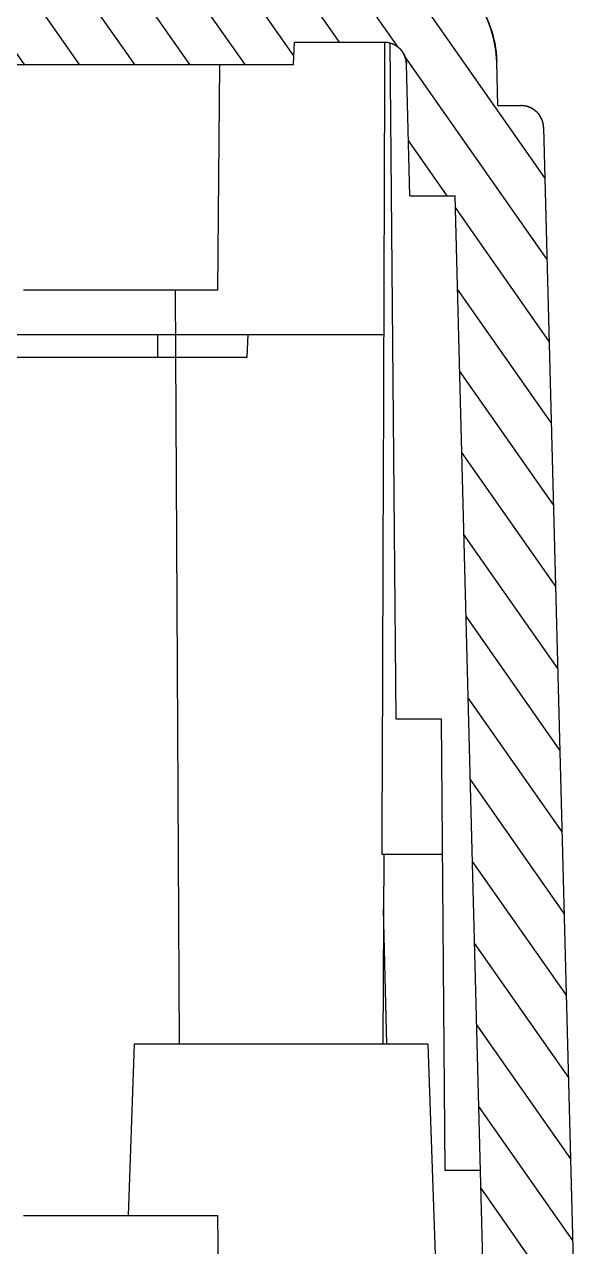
# Model space of a CAD drawing. Header units: millimetres. Extents: x 15 to 334, y 2 to 223.
# Drawn here: x 126.99 to 139.17, y 121.96 to 149.04 of the extents above; entities that cross this region are included whole.
import ezdxf

# ---------------------------------------------------------------- set-up
doc = ezdxf.new("R2010")
doc.units = ezdxf.units.MM
doc.layers.add('SLD-0', color=179, linetype='Continuous')

msp = doc.modelspace()

# ---------------------------------------------------------------- hatches: boundary and pattern name
at = {"linetype": 'Continuous'}
h = msp.add_hatch(dxfattribs=at)
h.set_pattern_fill('ANSI31', color=2, scale=0.31496, angle=80, style=0)
edge = h.paths.add_edge_path(flags=0)
edge.add_line((57.17, 120.648), (57.854, 146.753))
edge.add_spline(control_points=[(57.854, 146.753), (57.861, 147.039), (58.067, 147.239), (58.354, 147.239)], knot_values=[0, 0, 0, 0, 1, 1, 1, 1], weights=[1, 0.810868, 0.810868, 1], degree=3, periodic=0)
edge.add_line((58.354, 147.239), (58.867, 147.239))
edge.add_line((58.867, 147.239), (58.892, 148.213))
edge.add_spline(control_points=[(58.892, 148.213), (58.93, 149.647), (59.957, 150.648), (61.391, 150.648)], knot_values=[0, 0, 0, 0, 1, 1, 1, 1], weights=[1, 0.810868, 0.810868, 1], degree=3, periodic=0)
edge.add_line((61.391, 150.648), (64.391, 150.648))
edge.add_line((64.391, 150.648), (64.418, 150.148))
edge.add_line((64.418, 150.148), (131.923, 150.148))
edge.add_line((131.923, 150.148), (131.949, 150.648))
edge.add_line((131.949, 150.648), (134.949, 150.648))
edge.add_spline(control_points=[(134.949, 150.648), (136.383, 150.648), (137.41, 149.647), (137.448, 148.213)], knot_values=[0, 0, 0, 0, 1, 1, 1, 1], weights=[1, 0.810868, 0.810868, 1], degree=3, periodic=0)
edge.add_line((137.448, 148.213), (137.473, 147.239))
edge.add_line((137.473, 147.239), (137.987, 147.239))
edge.add_spline(control_points=[(137.987, 147.239), (138.274, 147.239), (138.479, 147.039), (138.487, 146.753)], knot_values=[0, 0, 0, 0, 1, 1, 1, 1], weights=[1, 0.810868, 0.810868, 1], degree=3, periodic=0)
edge.add_line((138.487, 146.753), (139.17, 120.648))
edge.add_line((139.17, 120.648), (138.369, 120.648))
edge.add_line((138.369, 120.648), (138.3, 118.648))
edge.add_line((138.3, 118.648), (137.222, 118.648))
edge.add_line((137.222, 118.648), (136.525, 145.239))
edge.add_line((136.525, 145.239), (135.525, 145.239))
edge.add_line((135.525, 145.239), (135.449, 148.161))
edge.add_spline(control_points=[(135.449, 148.161), (135.441, 148.448), (135.236, 148.648), (134.949, 148.648)], knot_values=[0, 0, 0, 0, 1, 1, 1, 1], weights=[1, 0.810868, 0.810868, 1], degree=3, periodic=0)
edge.add_line((134.949, 148.648), (132.975, 148.648))
edge.add_line((132.975, 148.648), (132.949, 148.148))
edge.add_line((132.949, 148.148), (63.391, 148.148))
edge.add_line((63.391, 148.148), (63.365, 148.648))
edge.add_line((63.365, 148.648), (61.391, 148.648))
edge.add_spline(control_points=[(61.391, 148.648), (61.105, 148.648), (60.899, 148.448), (60.892, 148.161)], knot_values=[0, 0, 0, 0, 1, 1, 1, 1], weights=[1, 0.810868, 0.810868, 1], degree=3, periodic=0)
edge.add_line((60.892, 148.161), (60.815, 145.239))
edge.add_line((60.815, 145.239), (59.815, 145.239))
edge.add_line((59.815, 145.239), (59.118, 118.648))
edge.add_line((59.118, 118.648), (58.041, 118.648))
edge.add_line((58.041, 118.648), (57.971, 120.648))
edge.add_line((57.971, 120.648), (57.17, 120.648))

# ---------------------------------------------------------------- linework, layer by layer
at = {"layer": 'SLD-0'}
for p, q in [((132.949, 148.148), (132.975, 148.648)), ((132.975, 148.648), (134.949, 148.648)), ((63.391, 148.148), (132.949, 148.148)), ((135.525, 145.239), (135.449, 148.161)), ((137.473, 147.239), (137.448, 148.213)), ((137.473, 147.239), (137.987, 147.239)), ((139.17, 120.648), (138.487, 146.753)), ((135.525, 145.239), (136.525, 145.239)), ((137.222, 118.648), (136.525, 145.239))]:
    msp.add_line(p, q, dxfattribs=at)
at = {"layer": 'SLD-0', "color": 179, "linetype": 'Continuous'}
for p, q in [((132.949, 148.148), (132.975, 148.648)), ((132.949, 148.148), (132.975, 148.648)), ((132.975, 148.648), (134.949, 148.648)), ((132.975, 148.648), (134.949, 148.648)), ((135.222, 133.648), (135.091, 148.627)), ((63.391, 148.148), (132.949, 148.148)), ((63.391, 148.148), (132.949, 148.148)), ((131.314, 148.148), (131.27, 143.148)), ((135.525, 145.239), (135.449, 148.161)), ((135.525, 145.239), (135.449, 148.161)), ((137.473, 147.239), (137.448, 148.213)), ((137.473, 147.239), (137.448, 148.213)), ((137.473, 147.239), (137.987, 147.239)), ((137.473, 147.239), (137.987, 147.239)), ((139.17, 120.648), (138.487, 146.753)), ((139.17, 120.648), (138.487, 146.753)), ((135.525, 145.239), (136.525, 145.239)), ((135.525, 145.239), (136.525, 145.239)), ((137.222, 118.648), (136.525, 145.239)), ((137.222, 118.648), (136.525, 145.239)), ((131.27, 143.148), (126.97, 143.148)), ((130.328, 143.148), (130.416, 126.448)), ((61.391, 142.165), (134.949, 142.165)), ((129.949, 141.665), (129.949, 142.165)), ((131.923, 141.665), (131.949, 142.165)), ((131.923, 141.665), (131.949, 142.165)), ((131.949, 142.165), (134.949, 142.165)), ((64.418, 141.665), (131.923, 141.665)), ((64.418, 141.665), (131.923, 141.665)), ((136.222, 133.648), (135.222, 133.648)), ((136.309, 123.648), (136.222, 133.648)), ((136.248, 130.648), (134.911, 130.648)), ((134.946, 130.648), (134.924, 126.448)), ((135.018, 126.448), (134.94, 129.437)), ((129.42, 126.448), (129.287, 122.648)), ((135.92, 126.448), (129.42, 126.448)), ((135.92, 126.448), (136.14, 120.148)), ((137.091, 123.648), (136.309, 123.648)), ((126.97, 122.648), (131.27, 122.648)), ((131.27, 122.648), (131.314, 117.648))]:
    msp.add_line(p, q, dxfattribs=at)
for centre, radius in [((134.949, 148.148), 2.5), ((134.949, 148.148), 0.5), ((137.987, 146.739), 0.5)]:
    msp.add_arc(centre, radius, 1.5, 90, dxfattribs=at)
msp.add_ellipse((132.67, 303.546), major_axis=(0, 364.561), ratio=0.006982, start_param=4.218263, end_param=4.273489, dxfattribs=at)
at = {"layer": 'SLD-0'}
for points in [[(134.949, 150.648), (136.383, 150.648), (137.41, 149.647), (137.448, 148.213)], [(134.949, 148.648), (135.236, 148.648), (135.441, 148.448), (135.449, 148.161)], [(138.487, 146.753), (138.479, 147.039), (138.274, 147.239), (137.987, 147.239)]]:
    msp.add_rational_spline(points, [1, 0.8108679623, 0.8108679623, 1], degree=3, dxfattribs=at)
at = {"layer": 'SLD-0', "color": 179, "linetype": 'Continuous'}
for points, knots in [([(134.949, 150.648), (134.958, 150.648), (134.976, 150.648), (135.004, 150.647), (135.031, 150.647), (135.059, 150.645), (135.087, 150.644), (135.114, 150.642), (135.142, 150.64), (135.17, 150.638), (135.199, 150.635), (135.227, 150.632), (135.255, 150.629), (135.283, 150.625), (135.312, 150.621), (135.34, 150.617), (135.369, 150.612), (135.397, 150.607), (135.426, 150.602), (135.455, 150.596), (135.483, 150.59), (135.512, 150.584), (135.541, 150.577), (135.569, 150.57), (135.598, 150.562), (135.627, 150.554), (135.656, 150.546), (135.684, 150.537), (135.713, 150.528), (135.742, 150.519), (135.77, 150.509), (135.799, 150.499), (135.827, 150.488), (135.856, 150.478), (135.884, 150.466), (135.912, 150.455), (135.941, 150.443), (135.969, 150.43), (135.997, 150.418), (136.025, 150.404), (136.053, 150.391), (136.08, 150.377), (136.108, 150.363), (136.136, 150.348), (136.163, 150.333), (136.19, 150.318), (136.217, 150.302), (136.244, 150.286), (136.271, 150.27), (136.297, 150.253), (136.324, 150.236), (136.35, 150.218), (136.376, 150.201), (136.402, 150.182), (136.427, 150.164), (136.453, 150.145), (136.478, 150.126), (136.503, 150.106), (136.527, 150.086), (136.552, 150.066), (136.576, 150.046), (136.6, 150.025), (136.624, 150.004), (136.647, 149.982), (136.67, 149.961), (136.693, 149.939), (136.716, 149.916), (136.738, 149.894), (136.76, 149.871), (136.782, 149.848), (136.803, 149.824), (136.825, 149.801), (136.845, 149.777), (136.866, 149.753), (136.886, 149.728), (136.906, 149.704), (136.925, 149.679), (136.945, 149.654), (136.963, 149.628), (136.982, 149.603), (137, 149.577), (137.018, 149.551), (137.035, 149.525), (137.053, 149.499), (137.069, 149.472), (137.086, 149.446), (137.102, 149.419), (137.117, 149.392), (137.133, 149.365), (137.148, 149.337), (137.162, 149.31), (137.177, 149.283), (137.19, 149.255), (137.204, 149.227), (137.217, 149.199), (137.23, 149.172), (137.242, 149.144), (137.254, 149.115), (137.266, 149.087), (137.277, 149.059), (137.288, 149.031), (137.298, 149.002), (137.308, 148.974), (137.318, 148.946), (137.328, 148.917), (137.337, 148.889), (137.345, 148.86), (137.354, 148.832), (137.361, 148.803), (137.369, 148.775), (137.376, 148.746), (137.383, 148.718), (137.39, 148.689), (137.396, 148.661), (137.401, 148.632), (137.407, 148.604), (137.412, 148.575), (137.417, 148.547), (137.421, 148.519), (137.425, 148.491), (137.429, 148.463), (137.432, 148.435), (137.435, 148.407), (137.438, 148.379), (137.441, 148.351), (137.443, 148.323), (137.444, 148.296), (137.446, 148.268), (137.447, 148.241), (137.448, 148.222), (137.448, 148.213)], [0, 0, 0, 0, 0.027318, 0.054755, 0.082312, 0.109987, 0.137779, 0.165687, 0.193711, 0.221849, 0.2501, 0.278463, 0.306937, 0.33552, 0.364212, 0.393011, 0.421915, 0.450925, 0.480037, 0.50925, 0.538564, 0.567976, 0.597485, 0.62709, 0.656789, 0.68658, 0.716461, 0.746431, 0.776488, 0.80663, 0.836856, 0.867163, 0.897549, 0.928013, 0.958553, 0.989166, 1.019852, 1.050606, 1.081428, 1.112316, 1.143266, 1.174278, 1.205348, 1.236475, 1.267656, 1.298889, 1.330171, 1.361501, 1.392876, 1.424294, 1.455751, 1.487247, 1.518777, 1.550341, 1.581935, 1.613557, 1.645205, 1.676875, 1.708566, 1.740274, 1.771998, 1.803735, 1.835482, 1.867237, 1.898996, 1.930759, 1.962521, 1.994281, 2.026035, 2.057782, 2.089519, 2.121243, 2.152952, 2.184642, 2.216313, 2.24796, 2.279582, 2.311176, 2.34274, 2.374271, 2.405766, 2.437224, 2.468641, 2.500016, 2.531346, 2.562629, 2.593862, 2.625043, 2.65617, 2.68724, 2.718251, 2.749202, 2.780089, 2.810911, 2.841666, 2.872351, 2.902964, 2.933504, 2.963968, 2.994355, 3.024662, 3.054887, 3.08503, 3.115087, 3.145057, 3.174938, 3.204729, 3.234427, 3.264032, 3.293541, 3.322954, 3.352267, 3.381481, 3.410593, 3.439602, 3.468507, 3.497305, 3.525997, 3.554581, 3.583054, 3.611417, 3.639668, 3.667806, 3.69583, 3.723739, 3.751531, 3.779206, 3.806762, 3.8342, 3.861517, 3.861517, 3.861517, 3.861517]), ([(134.949, 148.648), (134.951, 148.648), (134.954, 148.648), (134.96, 148.648), (134.965, 148.648), (134.971, 148.647), (134.976, 148.647), (134.982, 148.647), (134.988, 148.646), (134.993, 148.646), (134.999, 148.645), (135.004, 148.645), (135.01, 148.644), (135.016, 148.643), (135.021, 148.643), (135.027, 148.642), (135.033, 148.641), (135.039, 148.64), (135.044, 148.639), (135.05, 148.638), (135.056, 148.636), (135.061, 148.635), (135.067, 148.634), (135.073, 148.632), (135.079, 148.631), (135.084, 148.629), (135.09, 148.627), (135.096, 148.626), (135.102, 148.624), (135.107, 148.622), (135.113, 148.62), (135.119, 148.618), (135.124, 148.616), (135.13, 148.614), (135.136, 148.612), (135.142, 148.609), (135.147, 148.607), (135.153, 148.604), (135.158, 148.602), (135.164, 148.599), (135.17, 148.596), (135.175, 148.594), (135.181, 148.591), (135.186, 148.588), (135.192, 148.585), (135.197, 148.582), (135.202, 148.579), (135.208, 148.576), (135.213, 148.572), (135.219, 148.569), (135.224, 148.565), (135.229, 148.562), (135.234, 148.558), (135.239, 148.555), (135.245, 148.551), (135.25, 148.547), (135.255, 148.543), (135.26, 148.54), (135.265, 148.536), (135.269, 148.532), (135.274, 148.527), (135.279, 148.523), (135.284, 148.519), (135.288, 148.515), (135.293, 148.51), (135.298, 148.506), (135.302, 148.502), (135.307, 148.497), (135.311, 148.492), (135.315, 148.488), (135.32, 148.483), (135.324, 148.478), (135.328, 148.474), (135.332, 148.469), (135.336, 148.464), (135.34, 148.459), (135.344, 148.454), (135.348, 148.449), (135.352, 148.444), (135.355, 148.439), (135.359, 148.434), (135.363, 148.428), (135.366, 148.423), (135.37, 148.418), (135.373, 148.413), (135.376, 148.407), (135.379, 148.402), (135.383, 148.397), (135.386, 148.391), (135.389, 148.386), (135.392, 148.38), (135.394, 148.375), (135.397, 148.369), (135.4, 148.364), (135.402, 148.358), (135.405, 148.353), (135.407, 148.347), (135.41, 148.341), (135.412, 148.336), (135.414, 148.33), (135.417, 148.324), (135.419, 148.319), (135.421, 148.313), (135.423, 148.307), (135.425, 148.302), (135.426, 148.296), (135.428, 148.29), (135.43, 148.285), (135.431, 148.279), (135.433, 148.273), (135.434, 148.267), (135.436, 148.262), (135.437, 148.256), (135.438, 148.25), (135.439, 148.245), (135.44, 148.239), (135.441, 148.233), (135.442, 148.228), (135.443, 148.222), (135.444, 148.216), (135.445, 148.211), (135.446, 148.205), (135.446, 148.2), (135.447, 148.194), (135.447, 148.188), (135.448, 148.183), (135.448, 148.177), (135.448, 148.172), (135.448, 148.166), (135.449, 148.163), (135.449, 148.161)], [0, 0, 0, 0, 0.0054635, 0.010951, 0.0164624, 0.0219973, 0.0275558, 0.0331375, 0.0387422, 0.0443698, 0.05002, 0.0556926, 0.0613874, 0.067104, 0.0728424, 0.0786022, 0.0843831, 0.0901849, 0.0960073, 0.10185, 0.1077128, 0.1135952, 0.1194971, 0.125418, 0.1313578, 0.1373159, 0.1432922, 0.1492862, 0.1552976, 0.161326, 0.1673711, 0.1734325, 0.1795098, 0.1856026, 0.1917106, 0.1978333, 0.2039703, 0.2101212, 0.2162856, 0.2224631, 0.2286532, 0.2348555, 0.2410696, 0.2472949, 0.2535311, 0.2597777, 0.2660342, 0.2723002, 0.2785752, 0.2848587, 0.2911503, 0.2974493, 0.3037555, 0.3100682, 0.316387, 0.3227114, 0.3290409, 0.335375, 0.3417131, 0.3480549, 0.3543996, 0.360747, 0.3670964, 0.3734473, 0.3797993, 0.3861517, 0.3925042, 0.3988562, 0.4052071, 0.4115565, 0.4179038, 0.4242486, 0.4305903, 0.4369285, 0.4432626, 0.449592, 0.4559164, 0.4622353, 0.468548, 0.4748541, 0.4811532, 0.4874448, 0.4937283, 0.5000032, 0.5062692, 0.5125258, 0.5187724, 0.5250086, 0.5312339, 0.537448, 0.5436503, 0.5498404, 0.5560178, 0.5621823, 0.5683332, 0.5744702, 0.5805929, 0.5867008, 0.5927937, 0.598871, 0.6049324, 0.6109775, 0.6170059, 0.6230173, 0.6290113, 0.6349876, 0.6409457, 0.6468854, 0.6528064, 0.6587083, 0.6645907, 0.6704534, 0.6762962, 0.6821186, 0.6879204, 0.6937013, 0.6994611, 0.7051994, 0.7109161, 0.7166109, 0.7222835, 0.7279337, 0.7335613, 0.739166, 0.7447477, 0.7503061, 0.7558411, 0.7613525, 0.76684, 0.7723035, 0.7723035, 0.7723035, 0.7723035]), ([(138.487, 146.753), (138.486, 146.754), (138.486, 146.758), (138.486, 146.764), (138.486, 146.769), (138.485, 146.775), (138.485, 146.78), (138.485, 146.786), (138.484, 146.791), (138.483, 146.797), (138.483, 146.802), (138.482, 146.808), (138.481, 146.814), (138.48, 146.819), (138.479, 146.825), (138.478, 146.831), (138.477, 146.836), (138.476, 146.842), (138.475, 146.848), (138.474, 146.853), (138.472, 146.859), (138.471, 146.865), (138.469, 146.871), (138.468, 146.876), (138.466, 146.882), (138.464, 146.888), (138.462, 146.893), (138.461, 146.899), (138.459, 146.905), (138.457, 146.91), (138.455, 146.916), (138.452, 146.922), (138.45, 146.927), (138.448, 146.933), (138.445, 146.939), (138.443, 146.944), (138.44, 146.95), (138.438, 146.955), (138.435, 146.961), (138.432, 146.966), (138.429, 146.972), (138.426, 146.977), (138.424, 146.983), (138.42, 146.988), (138.417, 146.994), (138.414, 146.999), (138.411, 147.004), (138.407, 147.01), (138.404, 147.015), (138.401, 147.02), (138.397, 147.025), (138.393, 147.03), (138.39, 147.036), (138.386, 147.041), (138.382, 147.046), (138.378, 147.051), (138.374, 147.056), (138.37, 147.06), (138.366, 147.065), (138.362, 147.07), (138.358, 147.075), (138.353, 147.079), (138.349, 147.084), (138.345, 147.089), (138.34, 147.093), (138.336, 147.098), (138.331, 147.102), (138.326, 147.106), (138.322, 147.111), (138.317, 147.115), (138.312, 147.119), (138.307, 147.123), (138.302, 147.127), (138.298, 147.131), (138.293, 147.135), (138.287, 147.139), (138.282, 147.143), (138.277, 147.146), (138.272, 147.15), (138.267, 147.154), (138.262, 147.157), (138.256, 147.161), (138.251, 147.164), (138.246, 147.167), (138.24, 147.17), (138.235, 147.173), (138.23, 147.177), (138.224, 147.18), (138.219, 147.182), (138.213, 147.185), (138.207, 147.188), (138.202, 147.191), (138.196, 147.193), (138.191, 147.196), (138.185, 147.198), (138.179, 147.201), (138.174, 147.203), (138.168, 147.205), (138.162, 147.208), (138.157, 147.21), (138.151, 147.212), (138.145, 147.214), (138.14, 147.216), (138.134, 147.217), (138.128, 147.219), (138.122, 147.221), (138.117, 147.222), (138.111, 147.224), (138.105, 147.225), (138.099, 147.227), (138.094, 147.228), (138.088, 147.229), (138.082, 147.23), (138.076, 147.231), (138.071, 147.232), (138.065, 147.233), (138.059, 147.234), (138.054, 147.235), (138.048, 147.236), (138.042, 147.236), (138.037, 147.237), (138.031, 147.238), (138.025, 147.238), (138.02, 147.238), (138.014, 147.239), (138.009, 147.239), (138.003, 147.239), (137.998, 147.239), (137.992, 147.239), (137.989, 147.239), (137.987, 147.239)], [0, 0, 0, 0, 0.0054635, 0.010951, 0.0164624, 0.0219973, 0.0275558, 0.0331375, 0.0387422, 0.0443698, 0.05002, 0.0556926, 0.0613874, 0.067104, 0.0728424, 0.0786022, 0.0843831, 0.0901849, 0.0960073, 0.10185, 0.1077128, 0.1135952, 0.1194971, 0.125418, 0.1313578, 0.1373159, 0.1432922, 0.1492862, 0.1552976, 0.161326, 0.1673711, 0.1734325, 0.1795098, 0.1856026, 0.1917106, 0.1978333, 0.2039703, 0.2101212, 0.2162856, 0.2224631, 0.2286532, 0.2348555, 0.2410696, 0.2472949, 0.2535311, 0.2597777, 0.2660342, 0.2723002, 0.2785752, 0.2848587, 0.2911503, 0.2974493, 0.3037555, 0.3100682, 0.316387, 0.3227114, 0.3290409, 0.335375, 0.3417131, 0.3480549, 0.3543996, 0.360747, 0.3670964, 0.3734473, 0.3797993, 0.3861517, 0.3925042, 0.3988562, 0.4052071, 0.4115565, 0.4179038, 0.4242486, 0.4305903, 0.4369285, 0.4432626, 0.449592, 0.4559164, 0.4622353, 0.468548, 0.4748541, 0.4811532, 0.4874448, 0.4937283, 0.5000032, 0.5062692, 0.5125258, 0.5187724, 0.5250086, 0.5312339, 0.537448, 0.5436503, 0.5498404, 0.5560178, 0.5621823, 0.5683332, 0.5744702, 0.5805929, 0.5867008, 0.5927937, 0.598871, 0.6049324, 0.6109775, 0.6170059, 0.6230173, 0.6290113, 0.6349876, 0.6409457, 0.6468854, 0.6528064, 0.6587083, 0.6645907, 0.6704534, 0.6762962, 0.6821186, 0.6879204, 0.6937013, 0.6994611, 0.7051994, 0.7109161, 0.7166109, 0.7222835, 0.7279337, 0.7335613, 0.739166, 0.7447477, 0.7503061, 0.7558411, 0.7613525, 0.76684, 0.7723035, 0.7723035, 0.7723035, 0.7723035])]:
    msp.add_open_spline(points, degree=3, knots=knots, dxfattribs=at)

doc.saveas('drawing.dxf')
